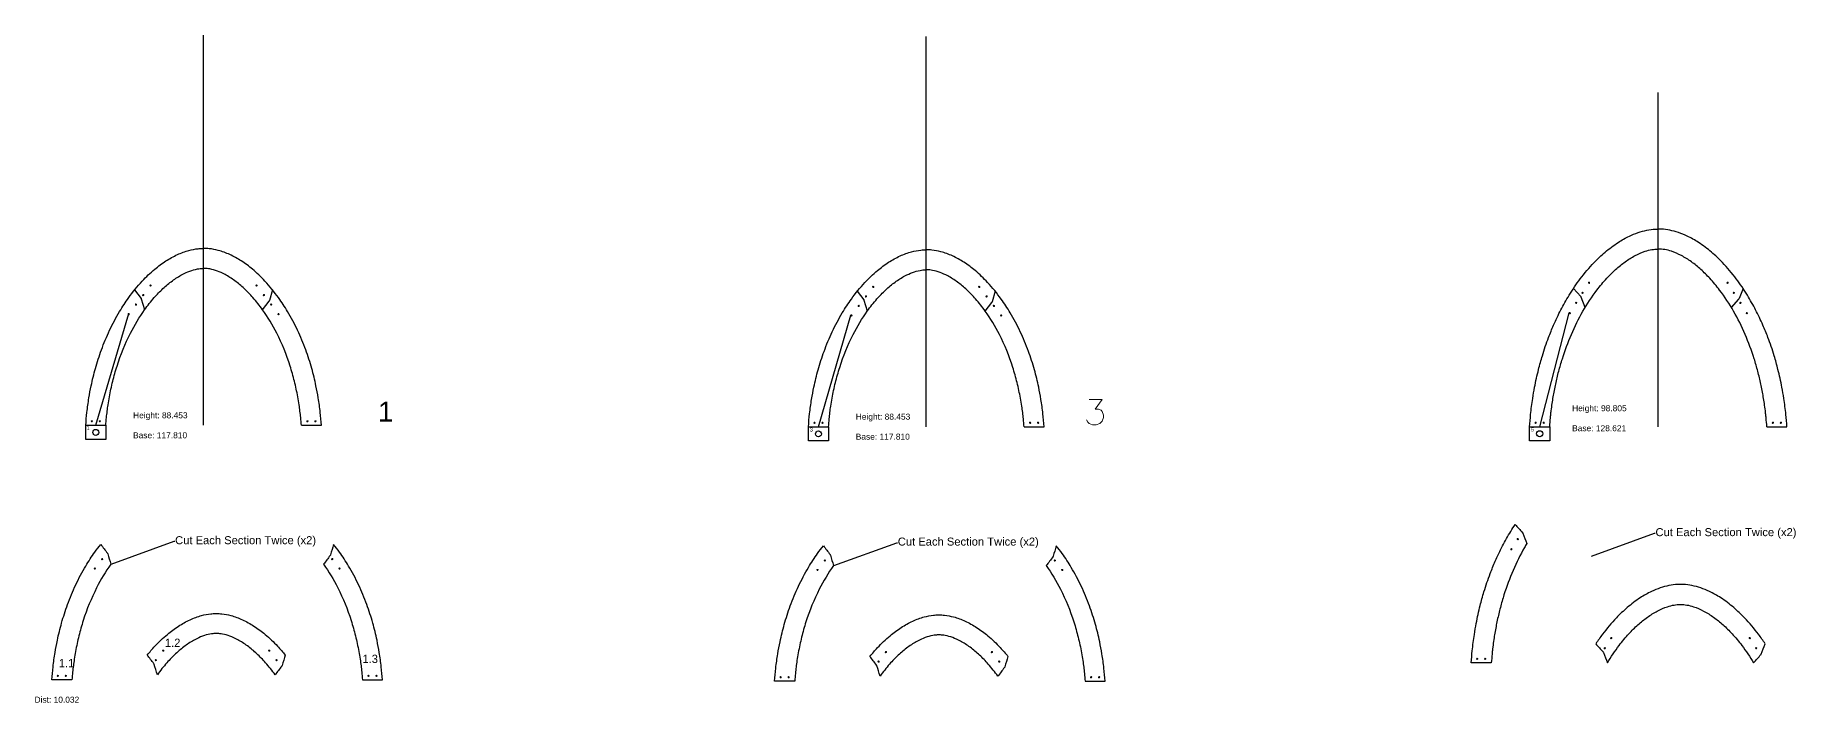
# Model space of a CAD drawing. Header units: inches. Extents: x -1683 to 11264, y -1696 to 4470.
# Drawn here: x 42 to 922, y -1479 to -1145 of the extents above; entities that cross this region are included whole.
import ezdxf
from ezdxf import colors
from ezdxf.entities.mleader import LeaderData, LeaderLine
from ezdxf.math import Vec2, Vec3

# ---------------------------------------------------------------- set-up
doc = ezdxf.new("R2010")
doc.units = ezdxf.units.IN
doc.header["$MEASUREMENT"] = 0
doc.layers.add('Anchoring', color=1, linetype='Continuous')
doc.layers.add('Annotation', color=7, linetype='Continuous', lineweight=9)
doc.layers.add('Drilling', color=3, linetype='Continuous', lineweight=13)
doc.styles.get("Standard").update_dxf_attribs({"font": 'Arial.ttf'})
doc.styles.add('Tw Cen MT', font='')
doc.styles.get('Tw Cen MT').set_extended_font_data('Tw Cen MT')

msp = doc.modelspace()

# ---------------------------------------------------------------- linework, layer by layer
for p, q in [((125.854, -1339.922), (125.854, -1144.923)), ((487.144, -1340.609), (487.144, -1145.61)), ((853.085, -1340.609), (853.085, -1173.493)), ((91.36, -1272.225), (94.675, -1276.563)), ((160.348, -1272.225), (158.786, -1277.456)), ((452.65, -1272.911), (455.964, -1277.25)), ((521.637, -1272.911), (520.076, -1278.143)), ((810.723, -1271.481), (814.379, -1275.563)), ((816.544, -1280.979), (814.566, -1275.869)), ((895.447, -1271.481), (893.469, -1276.591)), ((96.4, -1282.116), (94.838, -1276.884)), ((155.308, -1282.116), (158.622, -1277.777)), ((457.69, -1282.803), (456.128, -1277.571)), ((516.597, -1282.803), (519.912, -1278.464)), ((889.626, -1280.979), (893.282, -1276.897)), ((66.949, -1339.922), (76.981, -1339.922)), ((174.727, -1339.922), (184.759, -1339.922)), ((428.239, -1340.609), (438.27, -1340.609)), ((536.017, -1340.609), (546.049, -1340.609)), ((788.775, -1340.609), (798.804, -1340.609)), ((907.367, -1340.609), (917.396, -1340.609))]:
    msp.add_line(p, q)
for points, knots in [([(788.775, -1340.609), (788.928, -1338.596), (789.287, -1333.868), (790.148, -1327.287), (791.432, -1319.751), (793.003, -1312.629), (795.306, -1304.312), (797.821, -1296.912), (800.94, -1289.262), (804.307, -1282.191), (808.682, -1274.428), (814.106, -1266.404), (820.148, -1259.215), (826.526, -1253.144), (832.42, -1248.687), (838.044, -1245.499), (842.891, -1243.505), (847.244, -1242.308), (850.656, -1241.854), (852.586, -1241.803), (853.085, -1241.803)], [0, 0, 0, 0, 9.5589635, 22.4478985, 31.4038283, 45.7506785, 56.9572148, 72.2496965, 82.7258815, 96.0578065, 109.3072819, 124.8822227, 141.8505244, 153.6577928, 166.5139559, 176.7301278, 184.1785535, 191.2767032, 198.0485756, 200.4127254, 200.4127254, 200.4127254, 200.4127254]), ([(917.396, -1340.609), (917.243, -1338.596), (916.883, -1333.868), (916.022, -1327.287), (914.739, -1319.751), (913.167, -1312.629), (910.865, -1304.312), (908.35, -1296.912), (905.231, -1289.262), (901.863, -1282.191), (897.488, -1274.428), (892.064, -1266.404), (886.022, -1259.215), (879.644, -1253.144), (873.751, -1248.687), (868.127, -1245.499), (863.28, -1243.505), (858.927, -1242.308), (855.515, -1241.854), (853.585, -1241.803), (853.085, -1241.803)], [0, 0, 0, 0, 9.5589635, 22.4478985, 31.4038283, 45.7506785, 56.9572148, 72.2496965, 82.7258815, 96.0578065, 109.3072819, 124.8822227, 141.8505244, 153.6577928, 166.5139559, 176.7301278, 184.1785535, 191.2767032, 198.0485756, 200.4127254, 200.4127254, 200.4127254, 200.4127254]), ([(66.949, -1339.922), (67.121, -1337.76), (67.487, -1333.183), (68.417, -1326.587), (69.783, -1319.254), (71.756, -1311.21), (74.75, -1301.91), (78.724, -1292.348), (83.347, -1283.623), (88.752, -1275.348), (94.557, -1268.195), (100.891, -1262.125), (106.822, -1257.698), (112.567, -1254.486), (118.023, -1252.46), (122.368, -1251.631), (124.833, -1251.473), (125.75, -1251.469), (125.854, -1251.469)], [0, 0, 0, 0, 10.2705929, 21.7357295, 31.5196564, 45.5820421, 60.9195485, 77.7310386, 94.5503707, 107.5912653, 124.4798302, 138.0460928, 149.023123, 159.4396336, 169.1049596, 176.4443607, 180.2968172, 180.7860678, 180.7860678, 180.7860678, 180.7860678]), ([(184.759, -1339.922), (184.586, -1337.76), (184.221, -1333.183), (183.29, -1326.587), (181.924, -1319.254), (179.951, -1311.21), (176.958, -1301.91), (172.984, -1292.348), (168.361, -1283.623), (162.956, -1275.348), (157.151, -1268.195), (150.817, -1262.125), (144.886, -1257.698), (139.141, -1254.486), (133.685, -1252.46), (129.34, -1251.631), (126.874, -1251.473), (125.957, -1251.469), (125.854, -1251.469)], [0, 0, 0, 0, 10.2705929, 21.7357295, 31.5196564, 45.5820421, 60.9195485, 77.7310386, 94.5503707, 107.5912653, 124.4798302, 138.0460928, 149.023123, 159.4396336, 169.1049596, 176.4443607, 180.2968172, 180.7860678, 180.7860678, 180.7860678, 180.7860678]), ([(428.239, -1340.609), (428.411, -1338.446), (428.776, -1333.869), (429.707, -1327.273), (431.073, -1319.94), (433.046, -1311.896), (436.039, -1302.597), (440.014, -1293.034), (444.637, -1284.309), (450.042, -1276.035), (455.847, -1268.881), (462.18, -1262.812), (468.112, -1258.384), (473.856, -1255.173), (479.312, -1253.146), (483.657, -1252.317), (486.123, -1252.16), (487.04, -1252.155), (487.144, -1252.155)], [0, 0, 0, 0, 10.2705929, 21.7357295, 31.5196564, 45.5820421, 60.9195485, 77.7310386, 94.5503707, 107.5912653, 124.4798302, 138.0460928, 149.023123, 159.4396336, 169.1049596, 176.4443607, 180.2968172, 180.7860678, 180.7860678, 180.7860678, 180.7860678]), ([(546.049, -1340.609), (545.876, -1338.446), (545.511, -1333.869), (544.58, -1327.273), (543.214, -1319.94), (541.241, -1311.896), (538.248, -1302.597), (534.273, -1293.034), (529.65, -1284.309), (524.245, -1276.035), (518.441, -1268.881), (512.107, -1262.812), (506.175, -1258.384), (500.431, -1255.173), (494.975, -1253.146), (490.63, -1252.317), (488.164, -1252.16), (487.247, -1252.155), (487.144, -1252.155)], [0, 0, 0, 0, 10.2705929, 21.7357295, 31.5196564, 45.5820421, 60.9195485, 77.7310386, 94.5503707, 107.5912653, 124.4798302, 138.0460928, 149.023123, 159.4396336, 169.1049596, 176.4443607, 180.2968172, 180.7860678, 180.7860678, 180.7860678, 180.7860678]), ([(798.804, -1340.609), (798.919, -1339.103), (799.034, -1337.642), (799.224, -1335.621), (799.284, -1335.025), (799.415, -1333.825), (799.485, -1333.223), (799.706, -1331.416), (799.871, -1330.207), (800.211, -1327.905), (800.383, -1326.814), (800.748, -1324.649), (800.941, -1323.572), (801.351, -1321.429), (801.569, -1320.359), (802.258, -1317.157), (802.767, -1315.032), (803.88, -1310.813), (804.485, -1308.72), (806.446, -1302.497), (807.951, -1298.426), (811.37, -1290.494), (813.283, -1286.633), (817.524, -1279.217), (819.853, -1275.66), (823.959, -1270.267), (825.601, -1268.298), (828.758, -1264.883), (830.247, -1263.405), (833.319, -1260.643), (834.905, -1259.357), (838.152, -1257.03), (839.818, -1255.984), (843.171, -1254.208), (844.862, -1253.475), (847.658, -1252.562), (848.778, -1252.28), (850.4, -1251.997), (850.924, -1251.927), (851.875, -1251.838), (852.302, -1251.814), (852.852, -1251.804), (852.966, -1251.803), (853.08, -1251.803)], [1.2060517, 1.2060517, 1.2060517, 1.2060517, 8.4242488, 8.4242488, 11.5079675, 11.5079675, 14.5916862, 14.5916862, 20.7591235, 20.7591235, 26.2893963, 26.2893963, 31.8196691, 31.8196691, 37.3499419, 37.3499419, 48.4104874, 48.4104874, 59.471033, 59.471033, 81.5921242, 81.5921242, 103.7132153, 103.7132153, 125.8343065, 125.8343065, 139.4507489, 139.4507489, 150.8130543, 150.8130543, 162.1753596, 162.1753596, 173.537665, 173.537665, 184.8999704, 184.8999704, 192.5913663, 192.5913663, 196.3461336, 196.3461336, 199.572755, 199.572755, 200.4127254, 200.4127254, 200.4127254, 200.4127254]), ([(907.367, -1340.609), (907.252, -1339.103), (907.136, -1337.642), (906.946, -1335.621), (906.886, -1335.025), (906.756, -1333.825), (906.686, -1333.223), (906.464, -1331.416), (906.3, -1330.207), (905.96, -1327.905), (905.787, -1326.814), (905.422, -1324.649), (905.229, -1323.572), (904.819, -1321.429), (904.602, -1320.359), (903.912, -1317.157), (903.403, -1315.032), (902.29, -1310.813), (901.686, -1308.72), (899.724, -1302.497), (898.219, -1298.426), (894.801, -1290.494), (892.888, -1286.633), (888.646, -1279.217), (886.317, -1275.66), (882.211, -1270.267), (880.569, -1268.298), (877.413, -1264.883), (875.924, -1263.405), (872.851, -1260.643), (871.265, -1259.357), (868.018, -1257.03), (866.353, -1255.984), (863, -1254.208), (861.308, -1253.475), (858.512, -1252.562), (857.393, -1252.28), (855.77, -1251.997), (855.247, -1251.927), (854.295, -1251.838), (853.868, -1251.814), (853.318, -1251.804), (853.204, -1251.803), (853.09, -1251.803)], [1.2060517, 1.2060517, 1.2060517, 1.2060517, 8.4242488, 8.4242488, 11.5079675, 11.5079675, 14.5916862, 14.5916862, 20.7591235, 20.7591235, 26.2893963, 26.2893963, 31.8196691, 31.8196691, 37.3499419, 37.3499419, 48.4104874, 48.4104874, 59.471033, 59.471033, 81.5921242, 81.5921242, 103.7132153, 103.7132153, 125.8343065, 125.8343065, 139.4507489, 139.4507489, 150.8130543, 150.8130543, 162.1753596, 162.1753596, 173.537665, 173.537665, 184.8999704, 184.8999704, 192.5913663, 192.5913663, 196.3461336, 196.3461336, 199.572755, 199.572755, 200.4127254, 200.4127254, 200.4127254, 200.4127254]), ([(76.981, -1339.922), (77.088, -1338.589), (77.195, -1337.294), (77.367, -1335.493), (77.422, -1334.957), (77.538, -1333.897), (77.6, -1333.366), (77.8, -1331.769), (77.949, -1330.699), (78.312, -1328.312), (78.533, -1326.99), (79.009, -1324.37), (79.266, -1323.069), (79.82, -1320.481), (80.117, -1319.192), (81.072, -1315.342), (81.791, -1312.797), (84.401, -1304.612), (86.633, -1299.101), (91.392, -1289.76), (93.751, -1285.824), (97.89, -1280.032), (99.491, -1278.002), (102.581, -1274.498), (104.041, -1272.986), (107.064, -1270.167), (108.631, -1268.855), (111.839, -1266.493), (113.486, -1265.44), (116.423, -1263.871), (117.714, -1263.284), (120.253, -1262.348), (121.499, -1262), (123.193, -1261.687), (123.658, -1261.618), (124.435, -1261.533), (124.745, -1261.507), (125.236, -1261.48), (125.424, -1261.473), (125.684, -1261.469), (125.76, -1261.469), (125.838, -1261.469), (125.841, -1261.469), (125.844, -1261.469), (125.847, -1261.469), (125.849, -1261.469), (125.852, -1261.469), (125.854, -1261.469)], [1.2659685, 1.2659685, 1.2659685, 1.2659685, 7.6665149, 7.6665149, 10.4341896, 10.4341896, 13.2018642, 13.2018642, 18.7372136, 18.7372136, 25.5071934, 25.5071934, 32.2771733, 32.2771733, 39.0471532, 39.0471532, 52.5871129, 52.5871129, 83.1689827, 83.1689827, 107.1340342, 107.1340342, 120.9524743, 120.9524743, 132.4029058, 132.4029058, 143.8533372, 143.8533372, 155.3037687, 155.3037687, 164.121226, 164.121226, 172.9386834, 172.9386834, 176.3075976, 176.3075976, 178.6430524, 178.6430524, 180.1533107, 180.1533107, 180.7860678, 180.7860678, 180.7860678, 180.8119499, 180.8119499, 180.8119499, 180.829482, 180.829482, 180.829482, 180.829482]), ([(174.727, -1339.922), (174.62, -1338.589), (174.513, -1337.294), (174.34, -1335.493), (174.286, -1334.957), (174.17, -1333.897), (174.107, -1333.366), (173.908, -1331.769), (173.759, -1330.699), (173.396, -1328.312), (173.175, -1326.99), (172.698, -1324.37), (172.442, -1323.069), (171.888, -1320.481), (171.59, -1319.192), (170.635, -1315.342), (169.917, -1312.797), (167.306, -1304.612), (165.075, -1299.101), (160.316, -1289.76), (157.957, -1285.824), (153.818, -1280.032), (152.216, -1278.002), (149.127, -1274.498), (147.666, -1272.986), (144.644, -1270.167), (143.077, -1268.855), (139.868, -1266.493), (138.222, -1265.44), (135.285, -1263.871), (133.994, -1263.284), (131.455, -1262.348), (130.209, -1262), (128.514, -1261.687), (128.05, -1261.618), (127.272, -1261.533), (126.962, -1261.507), (126.472, -1261.48), (126.284, -1261.473), (126.024, -1261.469), (125.948, -1261.469), (125.87, -1261.469), (125.867, -1261.469), (125.863, -1261.469), (125.86, -1261.469), (125.858, -1261.469), (125.856, -1261.469), (125.854, -1261.469)], [1.2659685, 1.2659685, 1.2659685, 1.2659685, 7.6665149, 7.6665149, 10.4341896, 10.4341896, 13.2018642, 13.2018642, 18.7372136, 18.7372136, 25.5071934, 25.5071934, 32.2771733, 32.2771733, 39.0471532, 39.0471532, 52.5871129, 52.5871129, 83.1689827, 83.1689827, 107.1340342, 107.1340342, 120.9524743, 120.9524743, 132.4029058, 132.4029058, 143.8533372, 143.8533372, 155.3037687, 155.3037687, 164.121226, 164.121226, 172.9386834, 172.9386834, 176.3075976, 176.3075976, 178.6430524, 178.6430524, 180.1533107, 180.1533107, 180.7860678, 180.7860678, 180.7860678, 180.8119499, 180.8119499, 180.8119499, 180.829482, 180.829482, 180.829482, 180.829482]), ([(438.27, -1340.609), (438.377, -1339.276), (438.484, -1337.98), (438.657, -1336.179), (438.712, -1335.644), (438.828, -1334.584), (438.89, -1334.052), (439.089, -1332.455), (439.238, -1331.386), (439.601, -1328.999), (439.822, -1327.676), (440.299, -1325.057), (440.556, -1323.756), (441.11, -1321.168), (441.407, -1319.879), (442.362, -1316.028), (443.081, -1313.483), (445.691, -1305.298), (447.922, -1299.787), (452.682, -1290.447), (455.04, -1286.51), (459.179, -1280.718), (460.781, -1278.689), (463.871, -1275.184), (465.331, -1273.672), (468.353, -1270.853), (469.921, -1269.541), (473.129, -1267.18), (474.776, -1266.127), (477.712, -1264.557), (479.004, -1263.97), (481.543, -1263.035), (482.789, -1262.687), (484.483, -1262.373), (484.948, -1262.305), (485.725, -1262.219), (486.035, -1262.193), (486.525, -1262.166), (486.713, -1262.16), (486.973, -1262.156), (487.05, -1262.155), (487.127, -1262.155), (487.131, -1262.155), (487.134, -1262.155), (487.137, -1262.155), (487.139, -1262.155), (487.141, -1262.155), (487.144, -1262.155)], [1.2659685, 1.2659685, 1.2659685, 1.2659685, 7.6665149, 7.6665149, 10.4341896, 10.4341896, 13.2018642, 13.2018642, 18.7372136, 18.7372136, 25.5071934, 25.5071934, 32.2771733, 32.2771733, 39.0471532, 39.0471532, 52.5871129, 52.5871129, 83.1689827, 83.1689827, 107.1340342, 107.1340342, 120.9524743, 120.9524743, 132.4029058, 132.4029058, 143.8533372, 143.8533372, 155.3037687, 155.3037687, 164.121226, 164.121226, 172.9386834, 172.9386834, 176.3075976, 176.3075976, 178.6430524, 178.6430524, 180.1533107, 180.1533107, 180.7860678, 180.7860678, 180.7860678, 180.8119499, 180.8119499, 180.8119499, 180.829482, 180.829482, 180.829482, 180.829482]), ([(536.017, -1340.609), (535.91, -1339.276), (535.803, -1337.98), (535.63, -1336.179), (535.575, -1335.644), (535.459, -1334.584), (535.397, -1334.052), (535.198, -1332.455), (535.049, -1331.386), (534.686, -1328.999), (534.465, -1327.676), (533.988, -1325.057), (533.731, -1323.756), (533.177, -1321.168), (532.88, -1319.879), (531.925, -1316.028), (531.206, -1313.483), (528.596, -1305.298), (526.365, -1299.787), (521.605, -1290.447), (519.247, -1286.51), (515.108, -1280.718), (513.506, -1278.689), (510.416, -1275.184), (508.956, -1273.672), (505.934, -1270.853), (504.366, -1269.541), (501.158, -1267.18), (499.511, -1266.127), (496.575, -1264.557), (495.284, -1263.97), (492.744, -1263.035), (491.499, -1262.687), (489.804, -1262.373), (489.339, -1262.305), (488.562, -1262.219), (488.252, -1262.193), (487.762, -1262.166), (487.574, -1262.16), (487.314, -1262.156), (487.238, -1262.155), (487.16, -1262.155), (487.156, -1262.155), (487.153, -1262.155), (487.15, -1262.155), (487.148, -1262.155), (487.146, -1262.155), (487.144, -1262.155)], [1.2659685, 1.2659685, 1.2659685, 1.2659685, 7.6665149, 7.6665149, 10.4341896, 10.4341896, 13.2018642, 13.2018642, 18.7372136, 18.7372136, 25.5071934, 25.5071934, 32.2771733, 32.2771733, 39.0471532, 39.0471532, 52.5871129, 52.5871129, 83.1689827, 83.1689827, 107.1340342, 107.1340342, 120.9524743, 120.9524743, 132.4029058, 132.4029058, 143.8533372, 143.8533372, 155.3037687, 155.3037687, 164.121226, 164.121226, 172.9386834, 172.9386834, 176.3075976, 176.3075976, 178.6430524, 178.6430524, 180.1533107, 180.1533107, 180.7860678, 180.7860678, 180.7860678, 180.8119499, 180.8119499, 180.8119499, 180.829482, 180.829482, 180.829482, 180.829482]), ([(787.361, -1398.993), (786.701, -1397.29), (786.042, -1395.586), (785.383, -1393.883), (785.34, -1393.771), (785.275, -1393.666), (785.195, -1393.577), (783.977, -1392.216), (782.759, -1390.856), (781.54, -1389.495), (780.788, -1390.624), (778.549, -1394.127), (775.124, -1400.205), (771.756, -1407.277), (768.638, -1414.926), (766.122, -1422.327), (763.82, -1430.643), (762.248, -1437.765), (760.965, -1445.301), (760.104, -1451.882), (759.744, -1456.61), (759.591, -1458.623), (762.934, -1458.623), (766.277, -1458.623), (769.62, -1458.623), (769.735, -1457.117), (769.851, -1455.656), (770.041, -1453.635), (770.101, -1453.039), (770.232, -1451.839), (770.301, -1451.238), (770.523, -1449.43), (770.687, -1448.221), (771.027, -1445.919), (771.2, -1444.828), (771.565, -1442.663), (771.758, -1441.586), (772.168, -1439.443), (772.385, -1438.373), (773.075, -1435.172), (773.584, -1433.046), (774.697, -1428.827), (775.301, -1426.734), (777.263, -1420.511), (778.768, -1416.44), (782.186, -1408.508), (784.099, -1404.647), (786.594, -1400.286), (786.974, -1399.637), (787.361, -1398.993)], [0, 0, 0, 0, 1, 1, 1, 1.3590725, 1.3590725, 1.3590725, 2.3590725, 2.3590725, 2.3590725, 8.782548, 22.0320233, 35.3639483, 45.8401333, 61.132615, 72.3391514, 86.6860016, 95.6419313, 108.5308664, 118.0898298, 118.0898298, 118.0898298, 119.0898298, 119.0898298, 119.0898298, 126.308027, 126.308027, 129.3917457, 129.3917457, 132.4754643, 132.4754643, 138.6429016, 138.6429016, 144.1731744, 144.1731744, 149.7034472, 149.7034472, 155.23372, 155.23372, 166.2942656, 166.2942656, 177.3548112, 177.3548112, 199.4759023, 199.4759023, 221.5969935, 221.5969935, 225.4951565, 225.4951565, 225.4951565, 225.4951565]), ([(215.261, -1467.15), (211.917, -1467.15), (208.573, -1467.15), (205.229, -1467.15), (205.122, -1465.817), (205.015, -1464.521), (204.843, -1462.72), (204.788, -1462.185), (204.672, -1461.125), (204.61, -1460.594), (204.41, -1458.996), (204.261, -1457.927), (203.898, -1455.54), (203.677, -1454.218), (203.201, -1451.598), (202.944, -1450.297), (202.39, -1447.709), (202.093, -1446.42), (201.138, -1442.57), (200.419, -1440.024), (197.809, -1431.84), (195.577, -1426.329), (190.818, -1416.988), (188.459, -1413.052), (185.826, -1409.366), (185.818, -1409.355), (185.81, -1409.344), (186.915, -1407.898), (188.02, -1406.451), (189.125, -1405.005), (189.197, -1404.91), (189.254, -1404.799), (189.288, -1404.684), (189.809, -1402.94), (190.329, -1401.196), (190.85, -1399.452), (191.87, -1400.716), (194.522, -1404.205), (198.863, -1410.85), (203.486, -1419.575), (207.46, -1429.138), (210.454, -1438.437), (212.426, -1446.481), (213.793, -1453.815), (214.723, -1460.411), (215.089, -1464.987), (215.261, -1467.15)], [0, 0, 0, 0, 1, 1, 1, 7.4005464, 7.4005464, 10.1682211, 10.1682211, 12.9358958, 12.9358958, 18.4712451, 18.4712451, 25.241225, 25.241225, 32.0112048, 32.0112048, 38.7811847, 38.7811847, 52.3211445, 52.3211445, 82.9030142, 82.9030142, 106.8680658, 106.8680658, 106.9415724, 106.9415724, 106.9415724, 107.9415724, 107.9415724, 107.9415724, 108.3018782, 108.3018782, 108.3018782, 109.3018782, 109.3018782, 109.3018782, 116.9868072, 130.0277018, 146.8470339, 163.658524, 178.9960304, 193.0584161, 202.842343, 214.3074796, 224.5780725, 224.5780725, 224.5780725, 224.5780725]), ([(79.481, -1409.344), (78.961, -1407.6), (78.44, -1405.856), (77.92, -1404.112), (77.885, -1403.997), (77.829, -1403.886), (77.756, -1403.791), (76.651, -1402.345), (75.546, -1400.898), (74.441, -1399.452), (73.422, -1400.716), (70.769, -1404.205), (66.428, -1410.85), (61.805, -1419.575), (57.831, -1429.138), (54.837, -1438.437), (52.865, -1446.481), (51.499, -1453.815), (50.568, -1460.411), (50.203, -1464.987), (50.03, -1467.15), (53.374, -1467.15), (56.718, -1467.15), (60.062, -1467.15), (60.169, -1465.817), (60.276, -1464.521), (60.449, -1462.72), (60.503, -1462.185), (60.619, -1461.125), (60.682, -1460.594), (60.881, -1458.996), (61.03, -1457.927), (61.393, -1455.54), (61.614, -1454.218), (62.09, -1451.598), (62.347, -1450.297), (62.901, -1447.709), (63.199, -1446.42), (64.153, -1442.57), (64.872, -1440.024), (67.483, -1431.84), (69.714, -1426.329), (74.473, -1416.988), (76.832, -1413.052), (79.465, -1409.366), (79.473, -1409.355), (79.481, -1409.344)], [0, 0, 0, 0, 1, 1, 1, 1.3603058, 1.3603058, 1.3603058, 2.3603058, 2.3603058, 2.3603058, 10.0452348, 23.0861294, 39.9054615, 56.7169516, 72.054458, 86.1168437, 95.9007706, 107.3659072, 117.6365001, 117.6365001, 117.6365001, 118.6365001, 118.6365001, 118.6365001, 125.0370465, 125.0370465, 127.8047212, 127.8047212, 130.5723959, 130.5723959, 136.1077452, 136.1077452, 142.8777251, 142.8777251, 149.6477049, 149.6477049, 156.4176848, 156.4176848, 169.9576446, 169.9576446, 200.5395143, 200.5395143, 224.5045659, 224.5045659, 224.5780725, 224.5780725, 224.5780725, 224.5780725]), ([(440.771, -1410.03), (440.25, -1408.286), (439.73, -1406.542), (439.209, -1404.798), (439.175, -1404.683), (439.119, -1404.573), (439.046, -1404.477), (437.941, -1403.031), (436.836, -1401.585), (435.731, -1400.139), (434.711, -1401.403), (432.059, -1404.891), (427.718, -1411.537), (423.095, -1420.262), (419.121, -1429.825), (416.127, -1439.124), (414.154, -1447.168), (412.788, -1454.501), (411.857, -1461.097), (411.492, -1465.674), (411.32, -1467.836), (414.664, -1467.836), (418.008, -1467.836), (421.352, -1467.836), (421.459, -1466.503), (421.566, -1465.208), (421.738, -1463.407), (421.793, -1462.871), (421.909, -1461.811), (421.971, -1461.28), (422.171, -1459.683), (422.32, -1458.613), (422.683, -1456.226), (422.904, -1454.904), (423.38, -1452.284), (423.637, -1450.983), (424.191, -1448.395), (424.488, -1447.106), (425.443, -1443.256), (426.162, -1440.711), (428.772, -1432.526), (431.004, -1427.015), (435.763, -1417.675), (438.122, -1413.738), (440.755, -1410.053), (440.763, -1410.042), (440.771, -1410.03)], [0, 0, 0, 0, 1, 1, 1, 1.3603058, 1.3603058, 1.3603058, 2.3603058, 2.3603058, 2.3603058, 10.0452348, 23.0861294, 39.9054615, 56.7169516, 72.054458, 86.1168437, 95.9007706, 107.3659072, 117.6365001, 117.6365001, 117.6365001, 118.6365001, 118.6365001, 118.6365001, 125.0370465, 125.0370465, 127.8047212, 127.8047212, 130.5723959, 130.5723959, 136.1077452, 136.1077452, 142.8777251, 142.8777251, 149.6477049, 149.6477049, 156.4176848, 156.4176848, 169.9576446, 169.9576446, 200.5395143, 200.5395143, 224.5045659, 224.5045659, 224.5780725, 224.5780725, 224.5780725, 224.5780725]), ([(576.551, -1467.836), (573.207, -1467.836), (569.863, -1467.836), (566.519, -1467.836), (566.412, -1466.503), (566.305, -1465.208), (566.132, -1463.407), (566.078, -1462.871), (565.962, -1461.811), (565.899, -1461.28), (565.7, -1459.683), (565.551, -1458.613), (565.188, -1456.226), (564.967, -1454.904), (564.49, -1452.284), (564.234, -1450.983), (563.68, -1448.395), (563.382, -1447.106), (562.428, -1443.256), (561.709, -1440.711), (559.098, -1432.526), (556.867, -1427.015), (552.108, -1417.675), (549.749, -1413.738), (547.116, -1410.053), (547.108, -1410.042), (547.1, -1410.03), (548.205, -1408.584), (549.309, -1407.138), (550.414, -1405.692), (550.487, -1405.596), (550.544, -1405.486), (550.578, -1405.37), (551.098, -1403.627), (551.619, -1401.883), (552.14, -1400.139), (553.159, -1401.403), (555.812, -1404.891), (560.153, -1411.537), (564.776, -1420.262), (568.75, -1429.825), (571.743, -1439.124), (573.716, -1447.168), (575.082, -1454.501), (576.013, -1461.097), (576.378, -1465.674), (576.551, -1467.836)], [0, 0, 0, 0, 1, 1, 1, 7.4005464, 7.4005464, 10.1682211, 10.1682211, 12.9358958, 12.9358958, 18.4712451, 18.4712451, 25.241225, 25.241225, 32.0112048, 32.0112048, 38.7811847, 38.7811847, 52.3211445, 52.3211445, 82.9030142, 82.9030142, 106.8680658, 106.8680658, 106.9415724, 106.9415724, 106.9415724, 107.9415724, 107.9415724, 107.9415724, 108.3018782, 108.3018782, 108.3018782, 109.3018782, 109.3018782, 109.3018782, 116.9868072, 130.0277018, 146.8470339, 163.658524, 178.9960304, 193.0584161, 202.842343, 214.3074796, 224.5780725, 224.5780725, 224.5780725, 224.5780725]), ([(864.189, -1429.447), (864.303, -1429.447), (864.417, -1429.448), (864.967, -1429.458), (865.394, -1429.482), (866.345, -1429.571), (866.869, -1429.641), (868.491, -1429.924), (869.611, -1430.206), (872.407, -1431.119), (874.099, -1431.852), (877.451, -1433.628), (879.117, -1434.674), (882.364, -1437.001), (883.95, -1438.287), (887.023, -1441.049), (888.511, -1442.527), (891.668, -1445.942), (893.31, -1447.911), (896.968, -1452.716), (898.917, -1455.614), (900.725, -1458.623), (901.943, -1457.262), (903.162, -1455.902), (904.38, -1454.541), (904.46, -1454.452), (904.525, -1454.346), (904.568, -1454.235), (905.227, -1452.531), (905.886, -1450.828), (906.546, -1449.125), (905.473, -1447.516), (902.288, -1443.007), (897.121, -1436.859), (890.743, -1430.788), (884.849, -1426.331), (879.225, -1423.143), (874.378, -1421.148), (870.025, -1419.952), (866.613, -1419.497), (864.683, -1419.447), (864.184, -1419.447), (863.684, -1419.447), (861.755, -1419.497), (858.342, -1419.952), (853.99, -1421.148), (849.143, -1423.143), (843.518, -1426.331), (837.625, -1430.788), (831.247, -1436.859), (826.08, -1443.007), (822.894, -1447.516), (821.822, -1449.125), (823.041, -1450.485), (824.259, -1451.846), (825.477, -1453.207), (825.557, -1453.296), (825.622, -1453.401), (825.665, -1453.513), (826.324, -1455.216), (826.983, -1456.92), (827.643, -1458.623), (829.45, -1455.614), (831.4, -1452.716), (835.058, -1447.911), (836.7, -1445.942), (839.856, -1442.527), (841.345, -1441.049), (844.418, -1438.287), (846.004, -1437.001), (849.251, -1434.674), (850.916, -1433.628), (854.269, -1431.852), (855.961, -1431.119), (858.757, -1430.206), (859.877, -1429.924), (861.499, -1429.641), (862.022, -1429.571), (862.974, -1429.482), (863.401, -1429.458), (863.951, -1429.448), (864.065, -1429.447), (864.179, -1429.447)], [0, 0, 0, 0, 0.8399704, 0.8399704, 4.0665919, 4.0665919, 7.8213591, 7.8213591, 15.5127551, 15.5127551, 26.8750604, 26.8750604, 38.2373658, 38.2373658, 49.5996712, 49.5996712, 60.9619765, 60.9619765, 74.5784189, 74.5784189, 92.8013471, 92.8013471, 92.8013471, 93.8013471, 93.8013471, 93.8013471, 94.1604196, 94.1604196, 94.1604196, 95.1604196, 95.1604196, 95.1604196, 104.3118849, 121.2801866, 133.087455, 145.9436181, 156.1597901, 163.6082157, 170.7063654, 177.4782378, 179.8423877, 179.8423877, 179.8423877, 182.2065375, 188.9784099, 196.0765596, 203.5249853, 213.7411573, 226.5973203, 238.4045887, 255.3728904, 264.5243557, 264.5243557, 264.5243557, 265.5243557, 265.5243557, 265.5243557, 265.8834282, 265.8834282, 265.8834282, 266.8834282, 266.8834282, 266.8834282, 285.1063564, 285.1063564, 298.7227988, 298.7227988, 310.0851042, 310.0851042, 321.4474095, 321.4474095, 332.8097149, 332.8097149, 344.1720203, 344.1720203, 351.8634162, 351.8634162, 355.6181835, 355.6181835, 358.8448049, 358.8448049, 359.6847753, 359.6847753, 359.6847753, 359.6847753]), ([(101, -1459.08), (101.073, -1459.176), (101.129, -1459.286), (101.163, -1459.401), (101.684, -1461.145), (102.204, -1462.889), (102.725, -1464.633), (104.232, -1462.527), (105.825, -1460.509), (108.906, -1457.015), (110.366, -1455.503), (113.389, -1452.684), (114.956, -1451.372), (118.164, -1449.01), (119.811, -1447.957), (122.748, -1446.388), (124.039, -1445.801), (126.578, -1444.865), (127.824, -1444.517), (129.518, -1444.204), (129.983, -1444.135), (130.76, -1444.05), (131.07, -1444.024), (131.561, -1443.997), (131.749, -1443.99), (132.008, -1443.986), (132.085, -1443.986), (132.163, -1443.986), (132.166, -1443.986), (132.169, -1443.986), (132.172, -1443.986), (132.174, -1443.986), (132.177, -1443.986), (132.179, -1443.986), (132.181, -1443.986), (132.183, -1443.986), (132.185, -1443.986), (132.188, -1443.986), (132.192, -1443.986), (132.195, -1443.986), (132.273, -1443.986), (132.349, -1443.986), (132.609, -1443.99), (132.797, -1443.997), (133.287, -1444.024), (133.597, -1444.05), (134.374, -1444.135), (134.839, -1444.204), (136.534, -1444.517), (137.78, -1444.865), (140.319, -1445.801), (141.61, -1446.388), (144.547, -1447.957), (146.193, -1449.01), (149.401, -1451.372), (150.969, -1452.684), (153.991, -1455.503), (155.452, -1457.015), (158.532, -1460.509), (160.126, -1462.527), (161.633, -1464.633), (162.737, -1463.187), (163.842, -1461.741), (164.947, -1460.294), (165.02, -1460.199), (165.076, -1460.088), (165.111, -1459.973), (165.631, -1458.229), (166.152, -1456.485), (166.673, -1454.741), (165.451, -1453.227), (162.301, -1449.586), (157.142, -1444.642), (151.211, -1440.215), (145.466, -1437.003), (140.01, -1434.977), (135.665, -1434.148), (133.199, -1433.99), (132.282, -1433.986), (132.179, -1433.986), (132.075, -1433.986), (131.158, -1433.99), (128.693, -1434.148), (124.347, -1434.977), (118.892, -1437.003), (113.147, -1440.215), (107.216, -1444.642), (102.057, -1449.586), (98.906, -1453.227), (97.685, -1454.741), (98.79, -1456.188), (99.895, -1457.634), (101, -1459.08)], [0, 0, 0, 0, 0.3603058, 0.3603058, 0.3603058, 1.3603058, 1.3603058, 1.3603058, 15.1052392, 15.1052392, 26.5556707, 26.5556707, 38.0061022, 38.0061022, 49.4565336, 49.4565336, 58.273991, 58.273991, 67.0914483, 67.0914483, 70.4603625, 70.4603625, 72.7958173, 72.7958173, 74.3060757, 74.3060757, 74.9388328, 74.9388328, 74.9388328, 74.9647148, 74.9647148, 74.9647148, 74.982247, 74.982247, 74.982247, 74.9997791, 74.9997791, 74.9997791, 75.0256611, 75.0256611, 75.0256611, 75.6584183, 75.6584183, 77.1686766, 77.1686766, 79.5041314, 79.5041314, 82.8730456, 82.8730456, 91.690503, 91.690503, 100.5079603, 100.5079603, 111.9583918, 111.9583918, 123.4088232, 123.4088232, 134.8592547, 134.8592547, 148.6041881, 148.6041881, 148.6041881, 149.6041881, 149.6041881, 149.6041881, 149.9644939, 149.9644939, 149.9644939, 150.9644939, 150.9644939, 150.9644939, 160.1681298, 173.7343924, 184.7114226, 195.1279332, 204.7932592, 212.1326603, 215.9851168, 216.4743675, 216.4743675, 216.4743675, 216.9636181, 220.8160746, 228.1554757, 237.8208017, 248.2373123, 259.2143425, 272.7806051, 281.984241, 281.984241, 281.984241, 282.984241, 282.984241, 282.984241, 282.984241]), ([(462.289, -1459.767), (462.362, -1459.862), (462.419, -1459.973), (462.453, -1460.088), (462.974, -1461.832), (463.494, -1463.576), (464.015, -1465.32), (465.521, -1463.213), (467.115, -1461.196), (470.196, -1457.701), (471.656, -1456.189), (474.678, -1453.37), (476.246, -1452.058), (479.454, -1449.697), (481.101, -1448.644), (484.037, -1447.074), (485.328, -1446.487), (487.868, -1445.552), (489.113, -1445.204), (490.808, -1444.89), (491.273, -1444.822), (492.05, -1444.736), (492.36, -1444.71), (492.85, -1444.683), (493.038, -1444.677), (493.298, -1444.673), (493.374, -1444.672), (493.452, -1444.672), (493.456, -1444.672), (493.459, -1444.672), (493.462, -1444.672), (493.464, -1444.672), (493.466, -1444.672), (493.468, -1444.672), (493.471, -1444.672), (493.473, -1444.672), (493.475, -1444.672), (493.478, -1444.672), (493.481, -1444.672), (493.485, -1444.672), (493.562, -1444.672), (493.639, -1444.673), (493.899, -1444.677), (494.087, -1444.683), (494.577, -1444.71), (494.887, -1444.736), (495.664, -1444.822), (496.129, -1444.89), (497.823, -1445.204), (499.069, -1445.552), (501.609, -1446.487), (502.9, -1447.074), (505.836, -1448.644), (507.483, -1449.697), (510.691, -1452.058), (512.259, -1453.37), (515.281, -1456.189), (516.741, -1457.701), (519.822, -1461.196), (521.416, -1463.213), (522.922, -1465.32), (524.027, -1463.873), (525.132, -1462.427), (526.237, -1460.981), (526.31, -1460.885), (526.366, -1460.775), (526.4, -1460.66), (526.921, -1458.916), (527.442, -1457.172), (527.962, -1455.428), (526.741, -1453.914), (523.591, -1450.272), (518.432, -1445.329), (512.5, -1440.901), (506.756, -1437.69), (501.3, -1435.663), (496.955, -1434.834), (494.489, -1434.677), (493.572, -1434.672), (493.468, -1434.672), (493.365, -1434.672), (492.448, -1434.677), (489.982, -1434.834), (485.637, -1435.663), (480.181, -1437.69), (474.437, -1440.901), (468.505, -1445.329), (463.346, -1450.272), (460.196, -1453.914), (458.975, -1455.428), (460.08, -1456.874), (461.184, -1458.32), (462.289, -1459.767)], [0, 0, 0, 0, 0.3603058, 0.3603058, 0.3603058, 1.3603058, 1.3603058, 1.3603058, 15.1052392, 15.1052392, 26.5556707, 26.5556707, 38.0061022, 38.0061022, 49.4565336, 49.4565336, 58.273991, 58.273991, 67.0914483, 67.0914483, 70.4603625, 70.4603625, 72.7958173, 72.7958173, 74.3060757, 74.3060757, 74.9388328, 74.9388328, 74.9388328, 74.9647148, 74.9647148, 74.9647148, 74.982247, 74.982247, 74.982247, 74.9997791, 74.9997791, 74.9997791, 75.0256611, 75.0256611, 75.0256611, 75.6584183, 75.6584183, 77.1686766, 77.1686766, 79.5041314, 79.5041314, 82.8730456, 82.8730456, 91.690503, 91.690503, 100.5079603, 100.5079603, 111.9583918, 111.9583918, 123.4088232, 123.4088232, 134.8592547, 134.8592547, 148.6041881, 148.6041881, 148.6041881, 149.6041881, 149.6041881, 149.6041881, 149.9644939, 149.9644939, 149.9644939, 150.9644939, 150.9644939, 150.9644939, 160.1681298, 173.7343924, 184.7114226, 195.1279332, 204.7932592, 212.1326603, 215.9851168, 216.4743675, 216.4743675, 216.4743675, 216.9636181, 220.8160746, 228.1554757, 237.8208017, 248.2373123, 259.2143425, 272.7806051, 281.984241, 281.984241, 281.984241, 282.984241, 282.984241, 282.984241, 282.984241])]:
    msp.add_open_spline(points, degree=3, knots=knots)
for points in [[(814.566, -1275.869), (814.523, -1275.757), (814.459, -1275.652), (814.379, -1275.563)], [(94.838, -1276.884), (94.804, -1276.769), (94.748, -1276.659), (94.675, -1276.563)], [(158.622, -1277.777), (158.695, -1277.682), (158.751, -1277.571), (158.786, -1277.456)], [(456.128, -1277.571), (456.094, -1277.456), (456.037, -1277.345), (455.964, -1277.25)], [(519.912, -1278.464), (519.985, -1278.368), (520.041, -1278.258), (520.076, -1278.143)], [(893.282, -1276.897), (893.361, -1276.808), (893.426, -1276.702), (893.469, -1276.591)]]:
    msp.add_open_spline(points, degree=3)
at = {"layer": 'Anchoring'}
for p, q in [((71.965, -1339.922), (88.493, -1284.001)), ((433.254, -1340.609), (449.381, -1284.907)), ((793.789, -1340.609), (808.498, -1283.748))]:
    msp.add_line(p, q, dxfattribs=at)
for points in [[(66.949, -1339.922), (76.981, -1339.922), (76.981, -1346.922), (66.949, -1346.922)], [(428.239, -1340.609), (438.27, -1340.609), (438.27, -1347.609), (428.239, -1347.609)], [(788.775, -1340.609), (798.804, -1340.609), (798.804, -1347.609), (788.775, -1347.609)]]:
    msp.add_lwpolyline(points, close=True, dxfattribs=at)
for centre in [(71.965, -1343.422), (433.254, -1344.183), (793.789, -1344.109)]:
    msp.add_circle(centre, 1.5, dxfattribs=at)
at = {"layer": 'Annotation'}
msp.add_lwpolyline([(568.493, -1326.997), (575.095, -1326.997), (571.494, -1331.798), (573.294, -1331.798), (574.495, -1332.398), (575.095, -1332.998), (575.695, -1334.799), (575.695, -1335.999), (575.095, -1337.799), (573.895, -1338.999), (572.094, -1339.6), (570.294, -1339.6), (568.493, -1338.999), (567.893, -1338.399), (567.293, -1337.199)], dxfattribs=at)
at = {"layer": 'Drilling'}
for centre in [(95.706, -1274.79), (99.359, -1270.03), (152.349, -1270.03), (156.001, -1274.79), (456.996, -1275.477), (460.648, -1270.716), (513.639, -1270.716), (517.291, -1275.477), (815.241, -1273.697), (818.457, -1268.631), (887.714, -1268.631), (890.929, -1273.697), (88.401, -1284.311), (92.054, -1279.55), (159.654, -1279.55), (163.306, -1284.311), (449.691, -1284.997), (453.344, -1280.237), (520.944, -1280.237), (524.596, -1284.997), (808.811, -1283.828), (812.026, -1278.763), (894.144, -1278.763), (897.36, -1283.828), (69.965, -1337.922), (73.965, -1337.922), (177.743, -1337.922), (181.743, -1337.922), (431.254, -1338.609), (435.254, -1338.609), (539.033, -1338.609), (543.033, -1338.609), (791.789, -1338.609), (795.789, -1338.609), (910.381, -1338.609), (914.381, -1338.609), (782.843, -1396.777), (75.135, -1406.778), (190.156, -1406.778), (436.425, -1407.465), (551.446, -1407.465), (779.627, -1401.843), (71.483, -1411.538), (193.809, -1411.538), (432.772, -1412.225), (555.098, -1412.225), (105.684, -1452.547), (158.674, -1452.547), (826.34, -1451.341), (829.556, -1446.275), (898.812, -1446.275), (902.028, -1451.341), (102.031, -1457.307), (162.326, -1457.307), (463.321, -1457.994), (466.973, -1453.233), (519.964, -1453.233), (523.616, -1457.994), (762.606, -1456.623), (766.606, -1456.623), (53.046, -1465.15), (57.046, -1465.15), (208.245, -1465.15), (212.245, -1465.15), (414.336, -1465.836), (418.336, -1465.836), (569.535, -1465.836), (573.535, -1465.836)]:
    msp.add_circle(centre, 0.323, dxfattribs=at)

# ---------------------------------------------------------------- texts
at = {"layer": 'Annotation', "attachment_point": 1}
for s, width, insert, char_height in [('1', 45.21016, (213.002, -1328.084), 10), ('Height: 88.453\\P \\PBase: 117.810', 45.21016, (90.599, -1333.399), 3), ('Height: 88.453\\P \\PBase: 117.810', 45.21016, (451.889, -1334.086), 3), ('Height: 98.805\\P \\PBase: 128.621', 45.21016, (810.023, -1329.866), 3), ('1', 4, (67.292, -1340.259), 2), ('3', 4, (428.887, -1341.02), 2), ('5', 4, (789.42, -1340.978), 2), ('Dist: 10.032', 45.21016, (41.329, -1475.563), 3)]:
    msp.add_mtext_dynamic_manual_height_columns(s, width=width, gutter_width=1, heights=[0], dxfattribs=dict(at, insert=insert, char_height=char_height))
at = {"layer": 'Annotation', "color": 7, "char_height": 7, "attachment_point": 7, "line_spacing_factor": 0.481418, "style": 'Tw Cen MT'}
for s, insert in [('{\\H0.59259x;1.2}', (106.538, -1450.685)), ('{\\H0.59259x;1.1}', (53.481, -1460.893)), ('{\\H0.59259x;1.3}', (205.292, -1458.781))]:
    msp.add_mtext(s, dxfattribs=dict(at, insert=insert))

# ---------------------------------------------------------------- leaders
at = {"layer": 'Annotation'}
ml = msp.add_multileader_mtext('Standard', dxfattribs=at)
ml.set_content('\\A1;Cut Each Section Twice (x2) ', color=256)
ml.set_leader_properties()
ml.build(insert=Vec2(0, 0))
ml.multileader.update_dxf_attribs({"text_right_attachment_type": 6, "dogleg_length": 0.36, "arrow_head_size": 0.18})
ctx = ml.context
ctx.base_point, ctx.arrow_head_size, ctx.landing_gap_size, ctx.plane_origin = Vec3(111.514, -1397.886), 0.18, 0.09, Vec3(247.053, -1433.126)
ctx.right_attachment = 6
notes = []
notes.append((ctx, [(1, (1, 1, 0), (111.154, -1397.886), (1, 0), 0.36, [(0, [(79.481, -1409.344)], 0, [])])]))
ctx.mtext.insert, ctx.mtext.flow_direction = Vec3(111.604, -1395.34), 5
ml = msp.add_multileader_mtext('Standard', dxfattribs=at)
ml.set_content('\\A1;Cut Each Section Twice (x2) ', color=256)
ml.set_leader_properties()
ml.build(insert=Vec2(0, 0))
ml.multileader.update_dxf_attribs({"text_right_attachment_type": 6, "dogleg_length": 0.36, "arrow_head_size": 0.18})
ctx = ml.context
ctx.base_point, ctx.arrow_head_size, ctx.landing_gap_size, ctx.plane_origin = Vec3(472.804, -1398.573), 0.18, 0.09, Vec3(608.343, -1433.812)
ctx.right_attachment = 6
notes.append((ctx, [(1, (1, 1, 0), (472.444, -1398.573), (1, 0), 0.36, [(0, [(440.771, -1410.03)], 0, [])])]))
ctx.mtext.insert, ctx.mtext.flow_direction = Vec3(472.894, -1396.027), 5
ml = msp.add_multileader_mtext('Standard', dxfattribs=at)
ml.set_content('\\A1;Cut Each Section Twice (x2) ', color=256)
ml.set_leader_properties()
ml.build(insert=Vec2(0, 0))
ml.multileader.update_dxf_attribs({"text_right_attachment_type": 6, "dogleg_length": 0.36, "arrow_head_size": 0.18})
ctx = ml.context
ctx.base_point, ctx.arrow_head_size, ctx.landing_gap_size, ctx.plane_origin = Vec3(851.599, -1393.859), 0.18, 0.09, Vec3(987.138, -1429.099)
ctx.right_attachment = 6
notes.append((ctx, [(1, (1, 1, 0), (851.239, -1393.859), (1, 0), 0.36, [(0, [(819.567, -1405.317)], 0, [])])]))
ctx.mtext.insert, ctx.mtext.flow_direction = Vec3(851.689, -1391.314), 5
for ctx, leaders in notes:
    for number, flags, end, landing, length, lines in leaders:
        leader = LeaderData()
        leader.index, (leader.has_last_leader_line, leader.has_dogleg_vector, leader.attachment_direction) = number, flags
        leader.last_leader_point, leader.dogleg_vector, leader.dogleg_length = Vec3(end), Vec3(landing), length
        for number, points, colour, breaks in lines:
            line = LeaderLine()
            line.index, line.vertices, line.color, line.breaks = number, Vec3.list(points), colors.encode_raw_color(colour), breaks
            leader.lines.append(line)
        ctx.leaders.append(leader)

doc.saveas('drawing.dxf')
